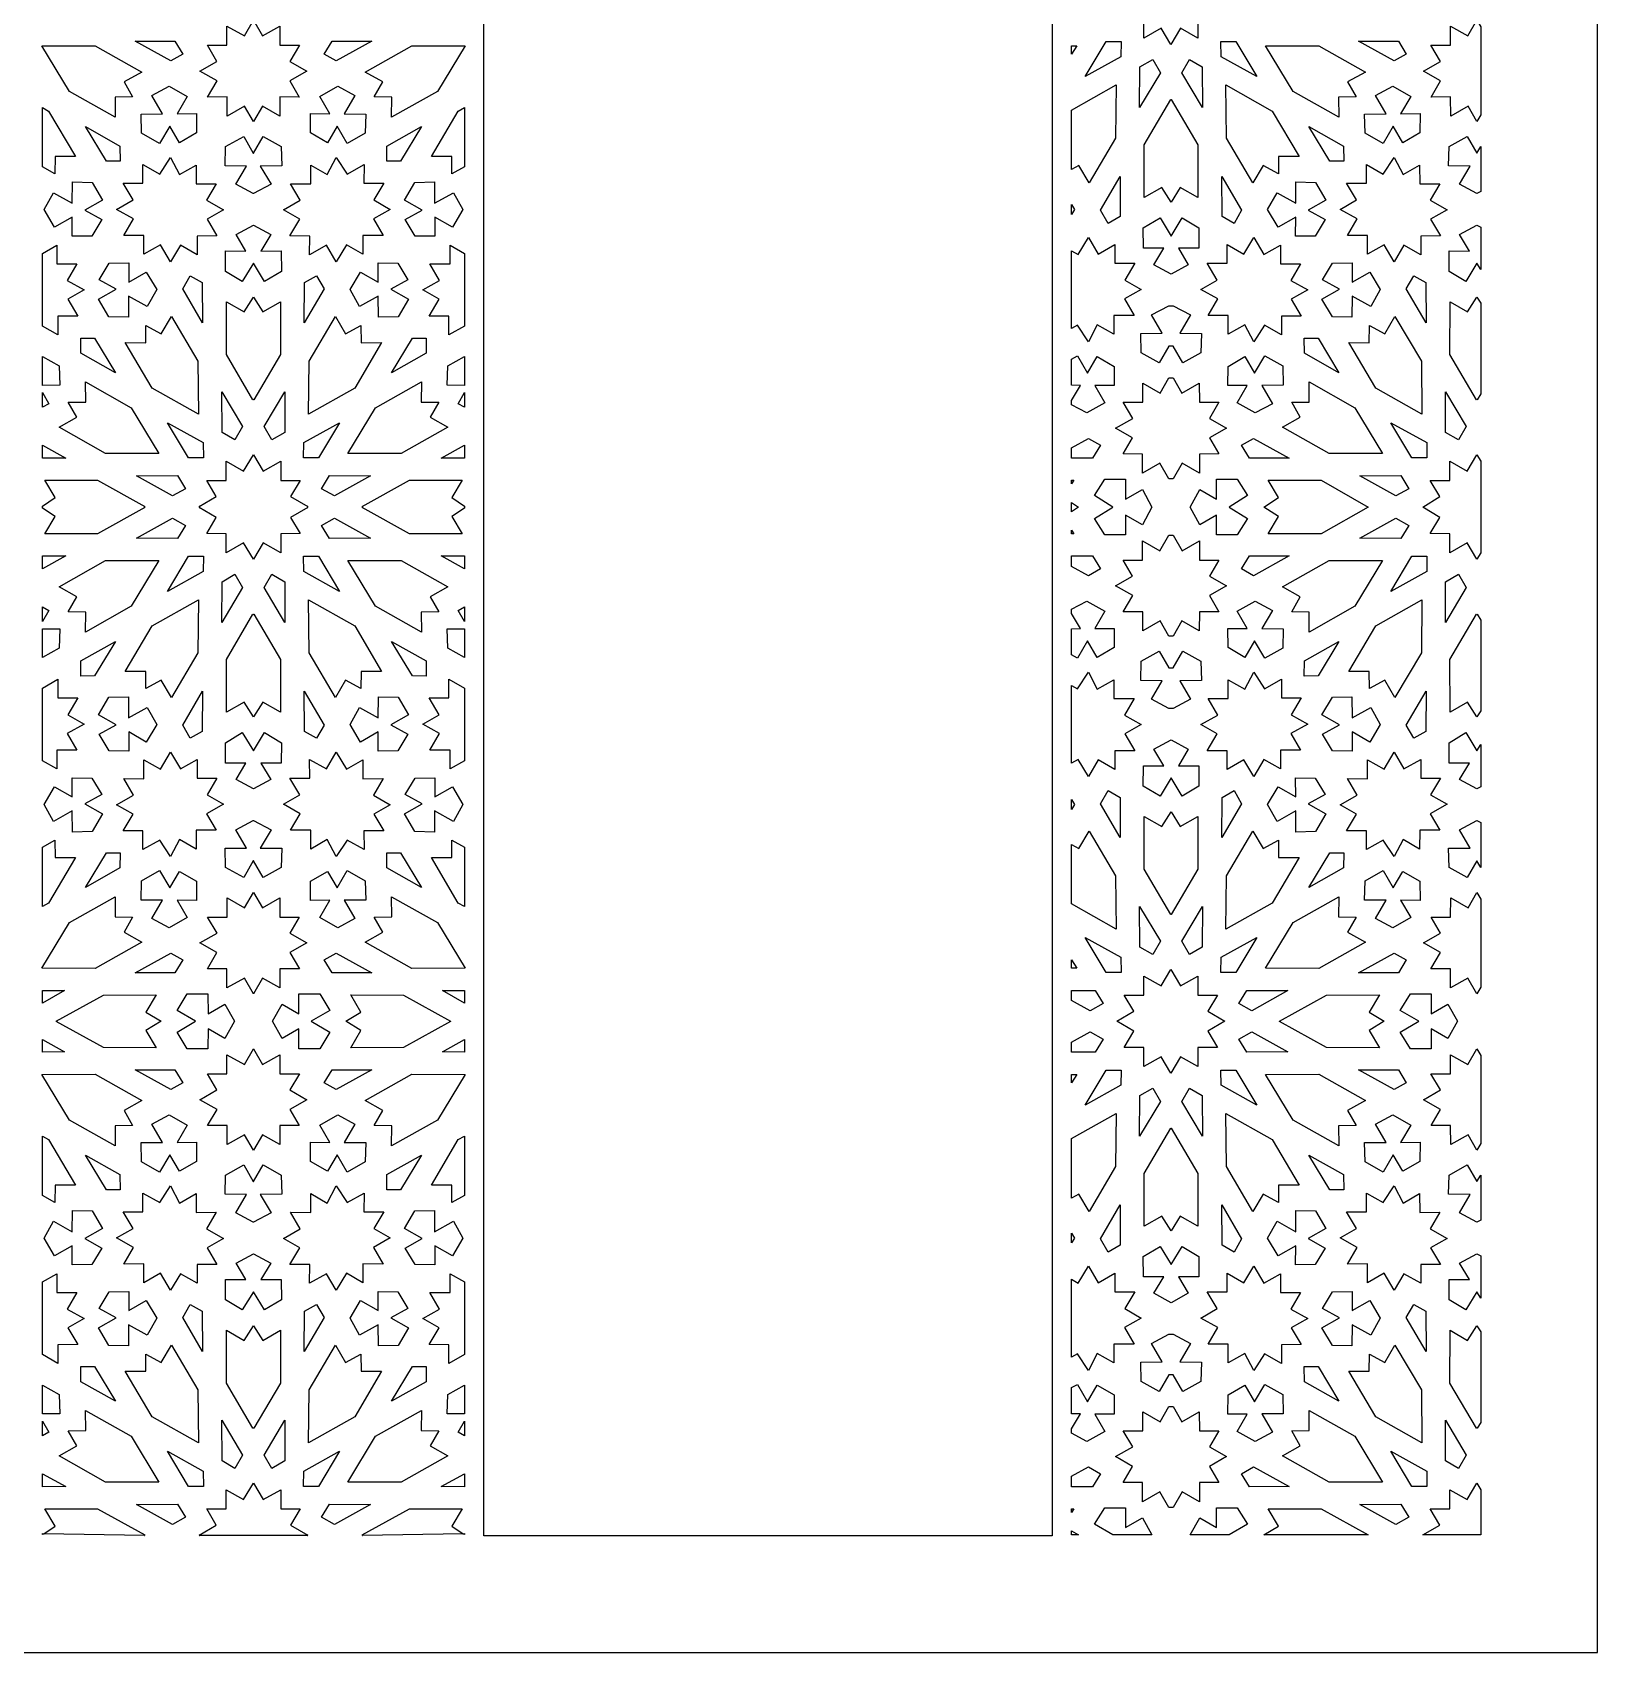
# Model space of a CAD drawing. Extents: x -345 to 345, y -870 to 870.
# Drawn here: x -56.7 to 345, y -870 to -454.1 of the extents above; entities that cross this region are included whole.
import ezdxf

# ---------------------------------------------------------------- set-up
doc = ezdxf.new("R2010")
doc.units = 0
doc.layers.add('LAYER_1', color=18, linetype='CONTINUOUS')
doc.layers.add('LAYER_2', color=4, linetype='CONTINUOUS')

msp = doc.modelspace()

# ---------------------------------------------------------------- linework, layer by layer
at = {"layer": 'LAYER_1'}
for points in [[(-345, -870), (345, -870), (345, 870), (-345, 870)], [(237.96, -434.81), (242.43, -432.29), (242.42, -437.2), (247.43, -437.2), (244.98, -441.34), (249.36, -443.91), (244.98, -446.48), (247.43, -450.62), (242.42, -450.63), (242.43, -455.53), (237.96, -453.02), (235.47, -457.21), (232.98, -453.02), (228.52, -455.53), (228.52, -450.63), (223.52, -450.62), (225.96, -446.48), (221.58, -443.91), (225.96, -441.34), (223.52, -437.2), (228.52, -437.2), (228.52, -432.29), (232.98, -434.81), (235.47, -430.61)], [(315, -452.7), (315, -475.25), (314.01, -476.95), (311.74, -473.03), (307.29, -475.57), (307.27, -470.66), (302.26, -470.68), (304.69, -466.53), (300.29, -464.05), (304.68, -461.55), (302.23, -457.41), (307.24, -457.4), (307.23, -452.49), (311.69, -455.01), (314.01, -450.99)], [(-18.13, -459.68), (-21.21, -461.41), (-30.38, -456.35), (-20.17, -456.34)], [(30.38, -456.35), (21.21, -461.41), (18.13, -459.68), (20.17, -456.34)], [(222.65, -460.34), (213.49, -465.44), (218.88, -456.44), (222.71, -456.43)], [(252.16, -456.44), (257.54, -465.44), (248.38, -460.34), (248.32, -456.43)], [(295.9, -459.68), (292.82, -461.41), (283.65, -456.35), (293.87, -456.34)], [(-28.65, -464.26), (-33.2, -466.82), (-31.01, -470.67), (-35.5, -470.75), (-35.47, -475.89), (-47.21, -469.27), (-54.3, -457.53), (-40.62, -457.51)], [(54.3, -457.53), (47.21, -469.27), (35.47, -475.89), (35.5, -470.75), (31.01, -470.67), (33.2, -466.82), (28.65, -464.26), (40.62, -457.51)], [(211.3, -457.53), (210, -459.68), (210, -457.53)], [(232.77, -464.47), (227.46, -473.4), (227.5, -462.95), (230.81, -461.05)], [(243.53, -462.95), (243.57, -473.4), (238.26, -464.47), (240.22, -461.05)], [(285.39, -464.26), (280.84, -466.82), (283.03, -470.67), (278.53, -470.75), (278.56, -475.89), (266.83, -469.27), (259.73, -457.53), (273.41, -457.51)], [(-17.01, -470.55), (-19.61, -474.98), (-14.61, -474.94), (-14.66, -479.89), (-19, -482.41), (-21.48, -478.16), (-24.08, -482.6), (-28.71, -480), (-28.84, -475.05), (-23.31, -475.01), (-26.05, -470.31), (-21.63, -467.93)], [(26.05, -470.31), (23.31, -475.01), (28.84, -475.05), (28.71, -480), (24.08, -482.6), (21.48, -478.16), (19, -482.41), (14.66, -479.89), (14.61, -474.94), (19.61, -474.98), (17.01, -470.55), (21.63, -467.93)], [(221.28, -481.23), (214.49, -492.71), (211.89, -488.24), (210, -489.27), (210, -474.03), (221.44, -467.59)], [(261.45, -474.27), (268.38, -485.99), (263.14, -485.97), (263.07, -490.38), (259.14, -488.24), (256.54, -492.71), (249.75, -481.23), (249.6, -467.59)], [(297.03, -470.55), (294.43, -474.98), (299.42, -474.94), (299.38, -479.89), (295.04, -482.41), (292.56, -478.16), (289.96, -482.6), (285.32, -480), (285.2, -475.05), (290.73, -475.01), (287.99, -470.31), (292.41, -467.93)], [(-52.58, -474.27), (-45.66, -485.99), (-50.9, -485.97), (-50.96, -490.38), (-54.17, -488.64), (-54.17, -473.37)], [(54.17, -488.64), (50.96, -490.38), (50.9, -485.97), (45.66, -485.99), (52.58, -474.27), (54.17, -473.37)], [(242.42, -482.95), (242.39, -496.49), (237.87, -493.89), (235.52, -497.67), (233.16, -493.89), (228.64, -496.49), (228.62, -482.95), (235.44, -471.33), (235.52, -471.39), (235.59, -471.33)], [(-34.26, -483.27), (-34.2, -487.16), (-37.76, -487.15), (-43.13, -478.28)], [(37.76, -487.15), (34.2, -487.16), (34.26, -483.27), (43.13, -478.28)], [(279.77, -483.27), (279.83, -487.16), (276.28, -487.15), (270.91, -478.28)], [(7.15, -483.38), (7.29, -488.33), (1.76, -488.39), (4.52, -493.08), (0.04, -495.47), (0.04, -495.47), (0.03, -495.47), (0.03, -495.47), (0.02, -495.47), (0.02, -495.47), (0.01, -495.47), (0.01, -495.47), (0.01, -495.47), (0, -495.47), (-0.01, -495.47), (-0.01, -495.47), (-0.01, -495.47), (-0.02, -495.47), (-0.02, -495.47), (-0.03, -495.47), (-0.03, -495.47), (-0.04, -495.47), (-0.04, -495.47), (-4.52, -493.08), (-1.76, -488.39), (-7.29, -488.33), (-7.15, -483.38), (-2.51, -480.8), (-0.04, -485.07), (-0.03, -485.07), (-0.02, -485.07), (-0.01, -485.07), (-0.01, -485.07), (0, -485.06), (0.01, -485.07), (0.01, -485.07), (0.02, -485.07), (0.03, -485.07), (0.04, -485.07), (2.51, -480.8)], [(314, -485.07), (314, -485.07), (314.01, -485.07), (314.02, -485.07), (314.03, -485.07), (315, -483.39), (315, -494.95), (314.03, -495.47), (314.03, -495.47), (314.02, -495.47), (314.02, -495.47), (314.01, -495.47), (314.01, -495.47), (314, -495.47), (314, -495.47), (314, -495.47), (309.52, -493.08), (312.28, -488.39), (306.75, -488.33), (306.89, -483.38), (311.53, -480.8)], [(-18.96, -490.56), (-14.7, -488.13), (-14.69, -492.96), (-9.54, -492.94), (-12.03, -497.2), (-7.68, -499.64), (-11.9, -502.05), (-9.36, -506.35), (-14.43, -506.37), (-14.42, -511.16), (-18.76, -508.71), (-21.26, -512.96), (-23.84, -508.6), (-28.1, -511.03), (-28.11, -506.19), (-33.26, -506.21), (-30.77, -501.95), (-35.12, -499.52), (-30.9, -497.11), (-33.45, -492.8), (-28.37, -492.79), (-28.38, -488), (-24.04, -490.45), (-21.26, -486.19)], [(24.04, -490.45), (28.38, -488), (28.37, -492.79), (33.45, -492.8), (30.9, -497.11), (35.12, -499.52), (30.77, -501.95), (33.26, -506.21), (28.11, -506.19), (28.1, -511.03), (23.84, -508.6), (21.26, -512.96), (18.76, -508.71), (14.42, -511.16), (14.43, -506.37), (9.36, -506.35), (11.9, -502.05), (7.68, -499.64), (12.03, -497.2), (9.54, -492.94), (14.69, -492.96), (14.7, -488.13), (18.96, -490.56), (21.26, -486.19)], [(295.07, -490.56), (299.33, -488.13), (299.34, -492.96), (304.49, -492.94), (302.01, -497.2), (306.35, -499.64), (302.14, -502.05), (304.68, -506.35), (299.61, -506.37), (299.61, -511.16), (295.27, -508.71), (292.78, -512.96), (290.19, -508.6), (285.93, -511.03), (285.93, -506.19), (280.77, -506.21), (283.26, -501.95), (278.92, -499.52), (283.13, -497.11), (280.59, -492.8), (285.66, -492.79), (285.65, -488), (290, -490.45), (292.77, -486.19)], [(-41.44, -492.6), (-38.77, -497.13), (-43.29, -499.7), (-38.94, -502.11), (-41.51, -506.37), (-46.55, -506.44), (-46.53, -501.54), (-51.05, -504.1), (-53.73, -499.58), (-51.32, -495.24), (-46.51, -497.91), (-46.48, -492.49)], [(46.51, -497.91), (51.32, -495.24), (53.73, -499.58), (51.05, -504.1), (46.53, -501.54), (46.55, -506.44), (41.51, -506.37), (38.94, -502.11), (43.29, -499.7), (38.77, -497.13), (41.44, -492.6), (46.48, -492.49)], [(222.42, -501.39), (219.35, -503.15), (217.4, -499.76), (222.5, -491.06)], [(253.63, -499.76), (251.68, -503.15), (248.62, -501.39), (248.53, -491.06)], [(272.6, -492.6), (275.26, -497.13), (270.74, -499.7), (275.09, -502.11), (272.53, -506.37), (267.49, -506.44), (267.51, -501.54), (262.99, -504.1), (260.3, -499.58), (262.72, -495.24), (267.53, -497.91), (267.55, -492.49)], [(210.73, -499.58), (210, -500.81), (210, -498.27)], [(242.64, -504.28), (242.63, -509.52), (237.4, -509.51), (239.92, -513.74), (235.52, -516.16), (231.11, -513.74), (233.63, -509.51), (228.41, -509.52), (228.39, -504.28), (232.69, -501.7), (235.52, -506.38), (238.34, -501.7)], [(4.44, -505.98), (1.92, -510.21), (7.15, -510.2), (7.17, -515.43), (2.86, -518.01), (0.02, -513.34), (0, -513.38), (-0.02, -513.34), (-2.86, -518.01), (-7.17, -515.43), (-7.15, -510.2), (-1.92, -510.21), (-4.44, -505.98), (-0.02, -503.56), (0, -503.57), (0.02, -503.56)], [(216.79, -511.01), (221.13, -508.56), (221.12, -513.35), (226.2, -513.36), (223.65, -517.67), (227.87, -520.07), (223.53, -522.51), (226.01, -526.77), (220.86, -526.75), (220.85, -531.59), (216.59, -529.15), (214.29, -533.53), (211.51, -529.27), (210, -530.12), (210, -510.14), (211.71, -511.12), (214.3, -506.75)], [(259.32, -511.12), (263.58, -508.69), (263.59, -513.52), (268.74, -513.5), (266.25, -517.76), (270.6, -520.2), (266.38, -522.61), (268.92, -526.91), (263.85, -526.93), (263.86, -531.72), (259.52, -529.27), (256.74, -533.53), (254.44, -529.15), (250.18, -531.59), (250.17, -526.75), (245.02, -526.77), (247.51, -522.51), (243.16, -520.07), (247.38, -517.67), (244.83, -513.36), (249.91, -513.35), (249.9, -508.56), (254.24, -511.01), (256.74, -506.75)], [(315, -504.1), (315, -514.96), (314.01, -513.34), (311.17, -518.01), (306.87, -515.43), (306.89, -510.2), (312.11, -510.21), (309.59, -505.98), (314.01, -503.56)], [(-50.45, -513.52), (-45.3, -513.5), (-47.78, -517.76), (-43.44, -520.2), (-47.66, -522.61), (-45.11, -526.91), (-50.18, -526.93), (-50.18, -531.72), (-54.17, -529.46), (-54.17, -510.81), (-50.46, -508.69)], [(54.17, -510.81), (54.17, -529.46), (50.18, -531.72), (50.18, -526.93), (45.11, -526.91), (47.66, -522.61), (43.44, -520.2), (47.78, -517.76), (45.3, -513.5), (50.45, -513.52), (50.46, -508.69)], [(-32.03, -518.18), (-27.51, -515.61), (-24.83, -520.13), (-27.24, -524.48), (-32.05, -521.81), (-32.07, -527.23), (-37.12, -527.12), (-39.78, -522.59), (-35.27, -520.02), (-39.61, -517.6), (-37.05, -513.34), (-32.01, -513.28)], [(37.05, -513.34), (39.61, -517.6), (35.27, -520.02), (39.78, -522.59), (37.12, -527.12), (32.07, -527.23), (32.05, -521.81), (27.24, -524.48), (24.83, -520.13), (27.51, -515.61), (32.03, -518.18), (32.01, -513.28)], [(282.01, -518.18), (286.52, -515.61), (289.21, -520.13), (286.8, -524.48), (281.99, -521.81), (281.96, -527.23), (276.92, -527.12), (274.25, -522.59), (278.77, -520.02), (274.42, -517.6), (276.98, -513.34), (282.03, -513.28)], [(-13.14, -518.33), (-13.05, -528.66), (-18.16, -519.96), (-16.21, -516.56)], [(18.16, -519.96), (13.05, -528.66), (13.14, -518.33), (16.21, -516.56)], [(300.9, -518.33), (300.98, -528.66), (295.88, -519.96), (297.83, -516.56)], [(2.39, -525.82), (6.92, -523.23), (6.94, -536.77), (0.12, -548.39), (0.02, -548.33), (0, -548.34), (-0.02, -548.33), (-0.12, -548.39), (-6.94, -536.77), (-6.92, -523.23), (-2.39, -525.82), (-0.02, -522.05), (0, -522.08), (0.02, -522.05)], [(315, -523.62), (315, -546.87), (314.11, -548.39), (314.01, -548.33), (313.92, -548.39), (307.1, -536.77), (307.12, -523.23), (311.64, -525.82), (314.01, -522.05)], [(-14.28, -538.49), (-14.12, -552.13), (-25.98, -545.44), (-32.9, -533.73), (-27.66, -533.75), (-27.59, -529.34), (-23.66, -531.47), (-21.07, -527.01)], [(23.66, -531.47), (27.59, -529.34), (27.66, -533.75), (32.9, -533.73), (25.98, -545.44), (14.12, -552.13), (14.28, -538.49), (21.07, -527.01)], [(240.53, -526.63), (237.78, -531.33), (243.3, -531.39), (243.16, -536.34), (238.52, -538.92), (236.06, -534.64), (236.05, -534.65), (235.52, -534.64), (234.98, -534.65), (234.98, -534.64), (232.51, -538.92), (227.87, -536.34), (227.73, -531.39), (233.26, -531.33), (230.5, -526.63), (234.98, -524.25), (234.98, -524.25), (235.52, -524.25), (236.05, -524.25), (236.06, -524.25)], [(299.76, -538.49), (299.92, -552.13), (288.06, -545.44), (281.13, -533.73), (286.38, -533.75), (286.44, -529.34), (290.38, -531.47), (292.97, -527.01)], [(-40.8, -532.56), (-35.43, -541.44), (-44.3, -536.44), (-44.35, -532.55)], [(44.3, -536.44), (35.43, -541.44), (40.8, -532.56), (44.35, -532.55)], [(273.24, -532.56), (278.61, -541.44), (269.74, -536.44), (269.68, -532.55)], [(-49.85, -539.72), (-49.72, -544.66), (-54.17, -544.7), (-54.17, -537.29)], [(54.17, -544.7), (49.72, -544.66), (49.85, -539.72), (54.17, -537.29)], [(214.08, -541.56), (216.56, -537.3), (220.89, -539.83), (220.94, -544.77), (215.94, -544.73), (218.55, -549.17), (213.93, -551.79), (210, -549.68), (210, -548.56), (212.24, -544.71), (210, -544.69), (210, -537.95), (211.47, -537.12)], [(264.19, -539.72), (264.32, -544.66), (258.79, -544.71), (261.53, -549.41), (257.1, -551.79), (252.48, -549.17), (255.09, -544.73), (250.09, -544.77), (250.14, -539.83), (254.48, -537.3), (256.95, -541.56), (259.56, -537.12)], [(-31.35, -550.45), (-24.26, -562.18), (-37.94, -562.2), (-49.91, -555.45), (-45.36, -552.9), (-47.55, -549.05), (-43.05, -548.97), (-43.09, -543.83)], [(43.05, -548.97), (47.55, -549.05), (45.36, -552.9), (49.91, -555.45), (37.94, -562.2), (24.26, -562.18), (31.35, -550.45), (43.09, -543.83)], [(238.31, -546.68), (242.76, -544.14), (242.78, -549.05), (247.79, -549.03), (245.36, -553.19), (249.76, -555.67), (245.38, -558.17), (247.82, -562.31), (242.82, -562.32), (242.82, -567.22), (238.36, -564.71), (236.06, -568.73), (236.05, -568.73), (235.52, -568.73), (234.98, -568.73), (234.98, -568.73), (232.67, -564.71), (228.21, -567.22), (228.22, -562.32), (223.21, -562.31), (225.66, -558.17), (221.27, -555.67), (225.67, -553.19), (223.24, -549.03), (228.25, -549.05), (228.27, -544.14), (232.72, -546.68), (234.98, -542.76), (234.98, -542.76), (235.52, -542.76), (236.05, -542.76), (236.06, -542.76)], [(282.69, -550.45), (289.78, -562.18), (276.1, -562.2), (264.13, -555.45), (268.68, -552.9), (266.49, -549.05), (270.98, -548.97), (270.95, -543.83)], [(-52.51, -549.41), (-54.17, -550.31), (-54.17, -546.55)], [(-2.78, -555.25), (-4.74, -558.66), (-8.05, -556.77), (-8.09, -546.32)], [(8.05, -556.77), (4.74, -558.66), (2.78, -555.25), (8.09, -546.32)], [(54.17, -550.31), (52.51, -549.41), (54.17, -546.55)], [(311.25, -555.25), (309.29, -558.66), (305.99, -556.77), (305.95, -546.32)], [(-12.9, -559.38), (-12.85, -563.29), (-16.68, -563.28), (-22.07, -554.28)], [(16.68, -563.28), (12.85, -563.29), (12.9, -559.38), (22.07, -554.28)], [(301.13, -559.38), (301.19, -563.29), (297.36, -563.28), (291.97, -554.28)], [(-48.17, -563.37), (-54.17, -563.38), (-54.17, -560.06)], [(54.17, -563.38), (48.17, -563.37), (54.17, -560.06)], [(217.42, -560.04), (215.39, -563.38), (210, -563.37), (210, -560.7), (214.34, -558.31)], [(265.86, -563.37), (255.64, -563.38), (253.61, -560.04), (256.69, -558.31)], [(2.53, -566.7), (6.99, -564.18), (6.99, -569.09), (11.99, -569.1), (9.55, -573.24), (13.93, -575.8), (13.88, -575.83), (13.93, -575.87), (13.88, -575.9), (13.93, -575.93), (13.88, -575.96), (13.93, -575.99), (13.88, -576.03), (13.93, -576.06), (9.55, -578.62), (11.99, -582.76), (6.99, -582.77), (6.99, -587.68), (2.53, -585.16), (0.02, -589.35), (0, -589.32), (-0.02, -589.35), (-2.53, -585.16), (-6.99, -587.68), (-6.99, -582.77), (-11.99, -582.76), (-9.55, -578.62), (-13.93, -576.06), (-13.88, -576.03), (-13.93, -575.99), (-13.88, -575.96), (-13.93, -575.93), (-13.88, -575.9), (-13.93, -575.87), (-13.88, -575.83), (-13.93, -575.8), (-9.55, -573.24), (-11.99, -569.1), (-6.99, -569.09), (-6.99, -564.18), (-2.53, -566.7), (-0.02, -562.51), (0, -562.54), (0.02, -562.51)], [(315, -564.16), (315, -587.7), (314.01, -589.35), (311.51, -585.16), (307.04, -587.68), (307.05, -582.77), (302.04, -582.76), (304.49, -578.62), (300.15, -575.93), (304.49, -573.24), (302.04, -569.1), (307.05, -569.09), (307.04, -564.18), (311.51, -566.7), (314.01, -562.51)], [(-40.02, -569.05), (-27.91, -575.78), (-27.96, -575.8), (-27.91, -575.83), (-27.96, -575.87), (-27.91, -575.9), (-27.96, -575.93), (-27.91, -575.96), (-27.96, -575.99), (-27.91, -576.03), (-27.96, -576.06), (-27.91, -576.08), (-40.02, -582.81), (-53.56, -582.83), (-50.92, -578.39), (-54.17, -576.18), (-54.17, -575.93), (-54.17, -575.68), (-50.92, -573.47), (-53.56, -569.03)], [(-17.46, -571.23), (-20.78, -573.09), (-30.03, -567.94), (-19.51, -567.87)], [(30.03, -567.94), (20.78, -573.09), (17.46, -571.23), (19.51, -567.87)], [(50.92, -573.47), (54.17, -575.68), (54.17, -575.93), (54.17, -576.18), (50.92, -578.39), (53.56, -582.83), (40.02, -582.81), (27.91, -576.08), (27.96, -576.06), (27.91, -576.03), (27.96, -575.99), (27.91, -575.96), (27.96, -575.93), (27.91, -575.9), (27.96, -575.87), (27.91, -575.83), (27.96, -575.8), (27.91, -575.78), (40.02, -569.05), (53.56, -569.03)], [(210, -569.97), (210, -569.03), (210.55, -569.03)], [(223.84, -568.76), (223.85, -573.88), (228.16, -571.4), (230.62, -575.93), (228.16, -580.46), (223.85, -577.98), (223.84, -583.1), (218.5, -583.1), (215.89, -578.87), (220.61, -575.93), (215.89, -572.99), (218.5, -568.76)], [(255.15, -572.99), (250.42, -575.93), (255.15, -578.87), (252.53, -583.1), (247.19, -583.1), (247.18, -577.98), (242.87, -580.46), (240.41, -575.93), (242.87, -571.4), (247.18, -573.88), (247.19, -568.76), (252.53, -568.76)], [(274.02, -569.05), (286.13, -575.93), (274.02, -582.81), (260.48, -582.83), (263.11, -578.39), (259.3, -575.93), (263.11, -573.47), (260.48, -569.03)], [(296.57, -571.23), (293.25, -573.09), (284, -567.94), (294.53, -567.87)], [(211.73, -575.93), (210, -577.13), (210, -575.93), (210, -574.73)], [(-17.46, -580.63), (-19.51, -583.99), (-30.03, -583.92), (-20.78, -578.77)], [(30.03, -583.92), (19.51, -583.99), (17.46, -580.63), (20.78, -578.77)], [(210.55, -582.83), (210, -582.83), (210, -581.89)], [(296.57, -580.63), (294.53, -583.99), (284, -583.92), (293.25, -578.77)], [(236.06, -583.13), (238.36, -587.15), (242.82, -584.64), (242.82, -589.54), (247.82, -589.55), (245.38, -593.69), (249.76, -596.19), (245.36, -598.67), (247.79, -602.83), (242.78, -602.81), (242.76, -607.72), (238.31, -605.18), (236.06, -609.1), (236.05, -609.1), (235.52, -609.1), (234.98, -609.1), (234.98, -609.1), (232.72, -605.18), (228.27, -607.72), (228.25, -602.81), (223.24, -602.83), (225.67, -598.67), (221.27, -596.19), (225.66, -593.69), (223.21, -589.55), (228.22, -589.54), (228.21, -584.64), (232.67, -587.15), (234.98, -583.13), (234.98, -583.13), (235.52, -583.13), (236.05, -583.13)], [(-48.17, -588.49), (-54.17, -591.8), (-54.17, -588.48)], [(-24.26, -589.68), (-31.35, -601.41), (-43.09, -608.03), (-43.05, -602.89), (-47.55, -602.81), (-45.36, -598.96), (-49.91, -596.41), (-37.94, -589.66)], [(-12.9, -592.48), (-22.07, -597.58), (-16.68, -588.58), (-12.85, -588.57)], [(16.68, -588.58), (22.07, -597.58), (12.9, -592.48), (12.85, -588.57)], [(49.91, -596.41), (45.36, -598.96), (47.55, -602.81), (43.05, -602.89), (43.09, -608.03), (31.35, -601.41), (24.26, -589.68), (37.94, -589.66)], [(54.17, -591.8), (48.17, -588.49), (54.17, -588.48)], [(217.42, -591.82), (214.34, -593.55), (210, -591.16), (210, -588.49), (215.39, -588.48)], [(265.86, -588.49), (256.69, -593.55), (253.61, -591.82), (255.64, -588.48)], [(289.78, -589.68), (282.69, -601.41), (270.95, -608.03), (270.98, -602.89), (266.49, -602.81), (268.68, -598.96), (264.13, -596.41), (276.1, -589.66)], [(301.13, -592.48), (291.97, -597.58), (297.36, -588.58), (301.19, -588.57)], [(-2.78, -596.61), (-8.09, -605.54), (-8.05, -595.09), (-4.74, -593.2)], [(8.05, -595.09), (8.09, -605.54), (2.78, -596.61), (4.74, -593.2)], [(311.25, -596.61), (305.95, -605.54), (305.99, -595.09), (309.29, -593.2)], [(-52.51, -602.45), (-54.17, -605.31), (-54.17, -601.55)], [(-14.28, -613.37), (-21.07, -624.85), (-23.66, -620.39), (-27.59, -622.52), (-27.66, -618.11), (-32.9, -618.13), (-25.98, -606.42), (-14.12, -599.73)], [(25.98, -606.42), (32.9, -618.13), (27.66, -618.11), (27.59, -622.52), (23.66, -620.39), (21.07, -624.85), (14.28, -613.37), (14.12, -599.73)], [(54.17, -605.31), (52.51, -602.45), (54.17, -601.55)], [(218.55, -602.69), (215.94, -607.13), (220.94, -607.09), (220.89, -612.03), (216.56, -614.56), (214.08, -610.3), (211.47, -614.74), (210, -613.91), (210, -607.17), (212.24, -607.15), (210, -603.3), (210, -602.18), (213.93, -600.07)], [(261.53, -602.45), (258.79, -607.15), (264.32, -607.2), (264.19, -612.14), (259.56, -614.74), (256.95, -610.3), (254.48, -614.56), (250.14, -612.03), (250.09, -607.09), (255.09, -607.13), (252.48, -602.69), (257.1, -600.07)], [(299.76, -613.37), (292.97, -624.85), (290.38, -620.39), (286.44, -622.52), (286.38, -618.11), (281.13, -618.13), (288.06, -606.42), (299.92, -599.73)], [(-49.72, -607.2), (-49.85, -612.14), (-54.17, -614.57), (-54.17, -607.16)], [(6.94, -615.09), (6.92, -628.63), (2.39, -626.04), (0.02, -629.81), (0, -629.78), (-0.02, -629.81), (-2.39, -626.04), (-6.92, -628.63), (-6.94, -615.09), (-0.12, -603.47), (-0.02, -603.53), (0, -603.52), (0.02, -603.53), (0.12, -603.47)], [(54.17, -614.57), (49.85, -612.14), (49.72, -607.2), (54.17, -607.16)], [(315, -604.99), (315, -628.24), (314.01, -629.81), (311.64, -626.04), (307.12, -628.63), (307.1, -615.09), (313.92, -603.47), (314.01, -603.53), (314.11, -603.47)], [(-40.8, -619.3), (-44.35, -619.31), (-44.3, -615.42), (-35.43, -610.42)], [(44.3, -615.42), (44.35, -619.31), (40.8, -619.3), (35.43, -610.42)], [(273.24, -619.3), (269.68, -619.31), (269.74, -615.42), (278.61, -610.42)], [(243.16, -615.52), (243.3, -620.47), (237.78, -620.53), (240.53, -625.23), (236.06, -627.61), (236.05, -627.61), (235.52, -627.61), (234.98, -627.61), (234.98, -627.61), (230.5, -625.23), (233.26, -620.53), (227.73, -620.47), (227.87, -615.52), (232.51, -612.94), (234.98, -617.22), (234.98, -617.21), (235.52, -617.22), (236.05, -617.21), (236.06, -617.22), (238.52, -612.94)], [(216.59, -622.71), (220.85, -620.27), (220.86, -625.11), (226.01, -625.09), (223.53, -629.35), (227.87, -631.79), (223.65, -634.19), (226.2, -638.5), (221.12, -638.51), (221.13, -643.3), (216.79, -640.85), (214.3, -645.11), (211.71, -640.74), (210, -641.72), (210, -621.74), (211.51, -622.59), (214.29, -618.33)], [(259.52, -622.59), (263.86, -620.14), (263.85, -624.93), (268.92, -624.95), (266.38, -629.25), (270.6, -631.66), (266.25, -634.1), (268.74, -638.36), (263.59, -638.34), (263.58, -643.17), (259.32, -640.74), (256.74, -645.11), (254.24, -640.85), (249.9, -643.3), (249.91, -638.51), (244.83, -638.5), (247.38, -634.19), (243.16, -631.79), (247.51, -629.35), (245.02, -625.09), (250.17, -625.11), (250.18, -620.27), (254.44, -622.71), (256.74, -618.33)], [(-50.18, -624.93), (-45.11, -624.95), (-47.66, -629.25), (-43.44, -631.66), (-47.78, -634.1), (-45.3, -638.36), (-50.45, -638.34), (-50.46, -643.17), (-54.17, -641.05), (-54.17, -622.4), (-50.18, -620.14)], [(-13.14, -633.54), (-16.21, -635.3), (-18.16, -631.9), (-13.05, -623.2)], [(18.16, -631.9), (16.21, -635.3), (13.14, -633.54), (13.05, -623.2)], [(54.17, -622.4), (54.17, -641.05), (50.46, -643.17), (50.45, -638.34), (45.3, -638.36), (47.78, -634.1), (43.44, -631.66), (47.66, -629.25), (45.11, -624.95), (50.18, -624.93), (50.18, -620.14)], [(300.9, -633.54), (297.83, -635.3), (295.88, -631.9), (300.98, -623.2)], [(-32.05, -630.05), (-27.24, -627.38), (-24.83, -631.73), (-27.51, -636.25), (-32.03, -633.68), (-32.01, -638.58), (-37.05, -638.52), (-39.61, -634.26), (-35.27, -631.84), (-39.78, -629.27), (-37.12, -624.74), (-32.07, -624.63)], [(37.12, -624.74), (39.78, -629.27), (35.27, -631.84), (39.61, -634.26), (37.05, -638.52), (32.01, -638.58), (32.03, -633.68), (27.51, -636.25), (24.83, -631.73), (27.24, -627.38), (32.05, -630.05), (32.07, -624.63)], [(281.99, -630.05), (286.8, -627.38), (289.21, -631.73), (286.52, -636.25), (282.01, -633.68), (282.03, -638.58), (276.98, -638.52), (274.42, -634.26), (278.77, -631.84), (274.25, -629.27), (276.92, -624.74), (281.96, -624.63)], [(7.17, -636.43), (7.15, -641.66), (1.92, -641.65), (4.44, -645.88), (0.02, -648.3), (0, -648.29), (-0.02, -648.3), (-4.44, -645.88), (-1.92, -641.65), (-7.15, -641.66), (-7.17, -636.43), (-2.86, -633.85), (-0.02, -638.52), (0, -638.48), (0.02, -638.52), (2.86, -633.85)], [(239.92, -638.12), (237.4, -642.35), (242.63, -642.34), (242.64, -647.58), (238.34, -650.16), (235.52, -645.48), (232.69, -650.16), (228.39, -647.58), (228.41, -642.34), (233.63, -642.35), (231.11, -638.12), (235.52, -635.7)], [(314.01, -638.52), (315, -636.9), (315, -647.76), (314.01, -648.3), (309.59, -645.88), (312.11, -641.65), (306.89, -641.66), (306.87, -636.43), (311.17, -633.85)], [(-18.76, -643.15), (-14.42, -640.7), (-14.43, -645.49), (-9.36, -645.51), (-11.9, -649.81), (-7.68, -652.22), (-12.03, -654.66), (-9.54, -658.92), (-14.69, -658.9), (-14.7, -663.73), (-18.96, -661.3), (-21.26, -665.67), (-24.04, -661.41), (-28.38, -663.86), (-28.37, -659.07), (-33.45, -659.06), (-30.9, -654.75), (-35.12, -652.34), (-30.77, -649.91), (-33.26, -645.65), (-28.11, -645.67), (-28.1, -640.83), (-23.84, -643.26), (-21.26, -638.9)], [(23.84, -643.26), (28.1, -640.83), (28.11, -645.67), (33.26, -645.65), (30.77, -649.91), (35.12, -652.34), (30.9, -654.75), (33.45, -659.06), (28.37, -659.07), (28.38, -663.86), (24.04, -661.41), (21.26, -665.67), (18.96, -661.3), (14.7, -663.73), (14.69, -658.9), (9.54, -658.92), (12.03, -654.66), (7.68, -652.22), (11.9, -649.81), (9.36, -645.51), (14.43, -645.49), (14.42, -640.7), (18.76, -643.15), (21.26, -638.9)], [(295.27, -643.15), (299.61, -640.7), (299.61, -645.49), (304.68, -645.51), (302.14, -649.81), (306.35, -652.22), (302.01, -654.66), (304.49, -658.92), (299.34, -658.9), (299.33, -663.73), (295.07, -661.3), (292.77, -665.67), (290, -661.41), (285.65, -663.86), (285.66, -659.07), (280.59, -659.06), (283.13, -654.75), (278.92, -652.34), (283.26, -649.91), (280.77, -645.65), (285.93, -645.67), (285.93, -640.83), (290.19, -643.26), (292.78, -638.9)], [(-41.51, -645.49), (-38.94, -649.75), (-43.29, -652.16), (-38.77, -654.73), (-41.44, -659.26), (-46.48, -659.37), (-46.51, -653.95), (-51.32, -656.62), (-53.73, -652.28), (-51.05, -647.76), (-46.53, -650.32), (-46.55, -645.42)], [(46.53, -650.32), (51.05, -647.76), (53.73, -652.28), (51.32, -656.62), (46.51, -653.95), (46.48, -659.37), (41.44, -659.26), (38.77, -654.73), (43.29, -652.16), (38.94, -649.75), (41.51, -645.49), (46.55, -645.42)], [(222.42, -650.47), (222.5, -660.8), (217.4, -652.1), (219.35, -648.71)], [(253.63, -652.1), (248.53, -660.8), (248.62, -650.47), (251.68, -648.71)], [(272.53, -645.49), (275.09, -649.75), (270.74, -652.16), (275.26, -654.73), (272.6, -659.26), (267.55, -659.37), (267.53, -653.95), (262.72, -656.62), (260.3, -652.28), (262.99, -647.76), (267.51, -650.32), (267.49, -645.42)], [(210.73, -652.28), (210, -653.59), (210, -651.05)], [(4.52, -658.78), (1.76, -663.47), (7.29, -663.53), (7.15, -668.48), (2.51, -671.06), (0.04, -666.79), (0.03, -666.79), (0.02, -666.79), (0.01, -666.79), (0.01, -666.79), (0, -666.8), (-0.01, -666.79), (-0.01, -666.79), (-0.02, -666.79), (-0.03, -666.79), (-0.04, -666.79), (-2.51, -671.06), (-7.15, -668.48), (-7.29, -663.53), (-1.76, -663.47), (-4.52, -658.78), (-0.04, -656.39), (-0.04, -656.39), (-0.03, -656.39), (-0.03, -656.39), (-0.02, -656.39), (-0.02, -656.39), (-0.01, -656.39), (-0.01, -656.39), (-0.01, -656.39), (0, -656.39), (0.01, -656.39), (0.01, -656.39), (0.01, -656.39), (0.02, -656.39), (0.02, -656.39), (0.03, -656.39), (0.03, -656.39), (0.04, -656.39), (0.04, -656.39)], [(237.87, -657.97), (242.39, -655.37), (242.42, -668.91), (235.59, -680.53), (235.52, -680.47), (235.44, -680.53), (228.62, -668.91), (228.64, -655.37), (233.16, -657.97), (235.52, -654.19)], [(315, -656.91), (315, -668.47), (314.03, -666.79), (314.02, -666.79), (314.01, -666.79), (314, -666.79), (314, -666.79), (311.53, -671.06), (306.89, -668.48), (306.75, -663.53), (312.28, -663.47), (309.52, -658.78), (314, -656.39), (314, -656.39), (314, -656.39), (314.01, -656.39), (314.01, -656.39), (314.02, -656.39), (314.02, -656.39), (314.03, -656.39), (314.03, -656.39)], [(221.28, -670.63), (221.44, -684.27), (210, -677.83), (210, -662.59), (211.89, -663.62), (214.49, -659.15)], [(259.14, -663.62), (263.07, -661.48), (263.14, -665.89), (268.38, -665.87), (261.45, -677.59), (249.6, -684.27), (249.75, -670.63), (256.54, -659.15)], [(-50.9, -665.89), (-45.66, -665.87), (-52.58, -677.59), (-54.17, -678.49), (-54.17, -663.22), (-50.96, -661.48)], [(-34.26, -668.59), (-43.13, -673.58), (-37.76, -664.71), (-34.2, -664.7)], [(37.76, -664.71), (43.13, -673.58), (34.26, -668.59), (34.2, -664.7)], [(54.17, -663.22), (54.17, -678.49), (52.58, -677.59), (45.66, -665.87), (50.9, -665.89), (50.96, -661.48)], [(279.77, -668.59), (270.91, -673.58), (276.28, -664.71), (279.83, -664.7)], [(-21.48, -673.7), (-19, -669.45), (-14.66, -671.97), (-14.61, -676.92), (-19.61, -676.88), (-17.01, -681.31), (-21.63, -683.93), (-26.05, -681.55), (-23.31, -676.85), (-28.84, -676.81), (-28.71, -671.86), (-24.08, -669.26)], [(28.71, -671.86), (28.84, -676.81), (23.31, -676.85), (26.05, -681.55), (21.63, -683.93), (17.01, -681.31), (19.61, -676.88), (14.61, -676.92), (14.66, -671.97), (19, -669.45), (21.48, -673.7), (24.08, -669.26)], [(292.56, -673.7), (295.04, -669.45), (299.38, -671.97), (299.42, -676.92), (294.43, -676.88), (297.03, -681.31), (292.41, -683.93), (287.99, -681.55), (290.73, -676.85), (285.2, -676.81), (285.32, -671.86), (289.96, -669.26)], [(-35.5, -681.11), (-31.01, -681.19), (-33.2, -685.04), (-28.65, -687.6), (-40.62, -694.35), (-54.3, -694.33), (-47.21, -682.59), (-35.47, -675.97)], [(2.29, -678.83), (6.75, -676.29), (6.76, -681.2), (11.77, -681.18), (9.35, -685.33), (13.74, -687.81), (9.36, -690.31), (11.81, -694.45), (6.8, -694.46), (6.81, -699.37), (2.34, -696.85), (0.02, -700.87), (0, -700.83), (-0.02, -700.87), (-2.34, -696.85), (-6.81, -699.37), (-6.8, -694.46), (-11.81, -694.45), (-9.36, -690.31), (-13.74, -687.81), (-9.35, -685.33), (-11.77, -681.18), (-6.76, -681.2), (-6.75, -676.29), (-2.29, -678.83), (-0.02, -674.91), (0, -674.94), (0.02, -674.91)], [(47.21, -682.59), (54.3, -694.33), (40.62, -694.35), (28.65, -687.6), (33.2, -685.04), (31.01, -681.19), (35.5, -681.11), (35.47, -675.97)], [(278.53, -681.11), (283.03, -681.19), (280.84, -685.04), (285.39, -687.6), (273.41, -694.35), (259.73, -694.33), (266.83, -682.59), (278.56, -675.97)], [(315, -676.61), (315, -699.16), (314.01, -700.87), (311.69, -696.85), (307.23, -699.37), (307.24, -694.46), (302.23, -694.45), (304.68, -690.31), (300.29, -687.81), (304.69, -685.33), (302.26, -681.18), (307.27, -681.2), (307.29, -676.29), (311.74, -678.83), (314.01, -674.91)], [(232.77, -687.39), (230.81, -690.81), (227.5, -688.91), (227.46, -678.46)], [(243.53, -688.91), (240.22, -690.81), (238.26, -687.39), (243.57, -678.46)], [(222.65, -691.52), (222.71, -695.43), (218.88, -695.42), (213.49, -686.42)], [(252.16, -695.42), (248.32, -695.43), (248.38, -691.52), (257.54, -686.42)], [(-18.13, -692.18), (-20.17, -695.52), (-30.38, -695.51), (-21.21, -690.45)], [(30.38, -695.51), (20.17, -695.52), (18.13, -692.18), (21.21, -690.45)], [(211.3, -694.33), (210, -694.33), (210, -692.18)], [(295.9, -692.18), (293.87, -695.52), (283.65, -695.51), (292.82, -690.45)], [(237.96, -698.84), (242.43, -696.33), (242.42, -701.23), (247.43, -701.24), (244.98, -705.38), (249.36, -707.95), (244.98, -710.52), (247.43, -714.66), (242.42, -714.66), (242.43, -719.57), (237.96, -717.05), (235.47, -721.25), (232.98, -717.05), (228.52, -719.57), (228.52, -714.66), (223.52, -714.66), (225.96, -710.52), (221.58, -707.95), (225.96, -705.38), (223.52, -701.24), (228.52, -701.23), (228.52, -696.33), (232.98, -698.84), (235.47, -694.65)], [(-48.5, -700.08), (-54.17, -703.25), (-54.17, -700.04)], [(-27.59, -705.62), (-23.73, -707.95), (-27.59, -710.28), (-24.96, -714.72), (-38.5, -714.7), (-50.6, -707.98), (-50.56, -707.95), (-50.6, -707.92), (-38.5, -701.2), (-24.96, -701.17)], [(-11.67, -700.91), (-11.66, -706.03), (-7.35, -703.54), (-4.87, -707.95), (-7.35, -712.35), (-11.66, -709.87), (-11.67, -714.99), (-17, -714.99), (-19.62, -710.77), (-14.85, -707.95), (-19.62, -705.13), (-17, -700.9)], [(19.62, -705.13), (14.85, -707.95), (19.62, -710.77), (17, -714.99), (11.67, -714.99), (11.66, -709.87), (7.35, -712.35), (4.87, -707.95), (7.35, -703.54), (11.66, -706.03), (11.67, -700.91), (17, -700.9)], [(38.5, -701.2), (50.6, -707.92), (50.56, -707.95), (50.6, -707.98), (38.5, -714.7), (24.96, -714.72), (27.59, -710.28), (23.73, -707.95), (27.59, -705.62), (24.96, -701.17)], [(54.17, -703.25), (48.5, -700.08), (54.17, -700.04)], [(218.07, -703.37), (214.77, -705.24), (214.75, -705.22), (214.73, -705.24), (210, -702.6), (210, -700.05), (216, -700.01)], [(265.47, -700.08), (256.24, -705.22), (252.94, -703.37), (254.99, -700.01)], [(286.36, -705.62), (290.22, -707.95), (286.36, -710.28), (288.99, -714.72), (275.45, -714.7), (263.34, -707.98), (263.39, -707.95), (263.34, -707.92), (275.45, -701.2), (288.99, -701.17)], [(302.28, -700.91), (302.29, -706.03), (306.6, -703.54), (309.08, -707.95), (306.6, -712.35), (302.29, -709.87), (302.28, -714.99), (296.94, -714.99), (294.32, -710.77), (299.1, -707.95), (294.32, -705.13), (296.94, -700.9)], [(218.07, -712.53), (216, -715.89), (210, -715.85), (210, -713.3), (214.73, -710.66), (214.75, -710.67), (214.77, -710.66)], [(265.47, -715.82), (254.99, -715.89), (252.94, -712.53), (256.24, -710.67)], [(-48.5, -715.82), (-54.17, -715.85), (-54.17, -712.64)], [(2.34, -719.05), (6.81, -716.53), (6.8, -721.44), (11.81, -721.44), (9.36, -725.58), (13.74, -728.09), (9.35, -730.57), (11.77, -734.72), (6.76, -734.7), (6.75, -739.61), (2.29, -737.07), (0.02, -740.99), (0, -740.95), (-0.02, -740.99), (-2.29, -737.07), (-6.75, -739.61), (-6.76, -734.7), (-11.77, -734.72), (-9.35, -730.57), (-13.74, -728.09), (-9.36, -725.58), (-11.81, -721.44), (-6.8, -721.44), (-6.81, -716.53), (-2.34, -719.05), (-0.02, -715.03), (0, -715.07), (0.02, -715.03)], [(54.17, -715.85), (48.5, -715.82), (54.17, -712.64)], [(315, -716.74), (315, -739.29), (314.01, -740.99), (311.74, -737.07), (307.29, -739.61), (307.27, -734.7), (302.26, -734.72), (304.69, -730.57), (300.29, -728.09), (304.68, -725.58), (302.23, -721.44), (307.24, -721.44), (307.23, -716.53), (311.69, -719.05), (314.01, -715.03)], [(-28.65, -728.3), (-33.2, -730.86), (-31.01, -734.71), (-35.5, -734.79), (-35.47, -739.92), (-47.21, -733.31), (-54.3, -721.57), (-40.62, -721.55)], [(-18.13, -723.71), (-21.21, -725.44), (-30.38, -720.39), (-20.17, -720.37)], [(30.38, -720.39), (21.21, -725.44), (18.13, -723.71), (20.17, -720.37)], [(54.3, -721.57), (47.21, -733.31), (35.47, -739.92), (35.5, -734.79), (31.01, -734.71), (33.2, -730.86), (28.65, -728.3), (40.62, -721.55)], [(211.3, -721.57), (210, -723.72), (210, -721.57)], [(222.65, -724.38), (213.49, -729.48), (218.88, -720.47), (222.71, -720.46)], [(252.16, -720.47), (257.54, -729.48), (248.38, -724.38), (248.32, -720.46)], [(285.39, -728.3), (280.84, -730.86), (283.03, -734.71), (278.53, -734.79), (278.56, -739.92), (266.83, -733.31), (259.73, -721.57), (273.41, -721.55)], [(295.9, -723.71), (292.82, -725.44), (283.65, -720.39), (293.87, -720.37)], [(232.77, -728.51), (227.46, -737.44), (227.5, -726.99), (230.81, -725.09)], [(243.53, -726.99), (243.57, -737.44), (238.26, -728.51), (240.22, -725.09)], [(-17.01, -734.58), (-19.61, -739.02), (-14.61, -738.98), (-14.66, -743.93), (-19, -746.45), (-21.48, -742.2), (-24.08, -746.64), (-28.71, -744.04), (-28.84, -739.09), (-23.31, -739.05), (-26.05, -734.34), (-21.63, -731.96)], [(26.05, -734.34), (23.31, -739.05), (28.84, -739.09), (28.71, -744.04), (24.08, -746.64), (21.48, -742.2), (19, -746.45), (14.66, -743.93), (14.61, -738.98), (19.61, -739.02), (17.01, -734.58), (21.63, -731.96)], [(221.28, -745.26), (214.49, -756.75), (211.89, -752.28), (210, -753.31), (210, -738.07), (221.44, -731.62)], [(261.45, -738.31), (268.38, -750.02), (263.14, -750.01), (263.07, -754.42), (259.14, -752.28), (256.54, -756.75), (249.75, -745.26), (249.6, -731.62)], [(297.03, -734.58), (294.43, -739.02), (299.42, -738.98), (299.38, -743.93), (295.04, -746.45), (292.56, -742.2), (289.96, -746.64), (285.32, -744.04), (285.2, -739.09), (290.73, -739.05), (287.99, -734.34), (292.41, -731.96)], [(242.42, -746.99), (242.39, -760.53), (237.87, -757.93), (235.52, -761.71), (233.16, -757.93), (228.64, -760.53), (228.62, -746.99), (235.44, -735.36), (235.52, -735.43), (235.59, -735.36)], [(-52.58, -738.31), (-45.66, -750.02), (-50.9, -750.01), (-50.96, -754.42), (-54.17, -752.67), (-54.17, -737.41)], [(54.17, -752.67), (50.96, -754.42), (50.9, -750.01), (45.66, -750.02), (52.58, -738.31), (54.17, -737.41)], [(-34.26, -747.31), (-34.2, -751.2), (-37.76, -751.19), (-43.13, -742.31)], [(37.76, -751.19), (34.2, -751.2), (34.26, -747.31), (43.13, -742.31)], [(279.77, -747.31), (279.83, -751.2), (276.28, -751.19), (270.91, -742.31)], [(7.15, -747.42), (7.29, -752.36), (1.76, -752.42), (4.52, -757.12), (0.04, -759.51), (0.04, -759.51), (0.03, -759.51), (0.03, -759.51), (0.02, -759.51), (0.02, -759.51), (0.01, -759.51), (0.01, -759.51), (0.01, -759.51), (0, -759.51), (-0.01, -759.51), (-0.01, -759.51), (-0.01, -759.51), (-0.02, -759.51), (-0.02, -759.51), (-0.03, -759.51), (-0.03, -759.51), (-0.04, -759.51), (-0.04, -759.51), (-4.52, -757.12), (-1.76, -752.42), (-7.29, -752.36), (-7.15, -747.42), (-2.51, -744.83), (-0.04, -749.11), (-0.03, -749.11), (-0.02, -749.11), (-0.01, -749.11), (-0.01, -749.11), (0, -749.1), (0.01, -749.11), (0.01, -749.11), (0.02, -749.11), (0.03, -749.11), (0.04, -749.11), (2.51, -744.83)], [(314, -749.11), (314, -749.11), (314.01, -749.11), (314.02, -749.11), (314.03, -749.11), (315, -747.43), (315, -758.99), (314.03, -759.51), (314.03, -759.51), (314.02, -759.51), (314.02, -759.51), (314.01, -759.51), (314.01, -759.51), (314, -759.51), (314, -759.51), (314, -759.51), (309.52, -757.12), (312.28, -752.42), (306.75, -752.36), (306.89, -747.42), (311.53, -744.83)], [(-18.96, -754.6), (-14.7, -752.17), (-14.69, -757), (-9.54, -756.98), (-12.03, -761.24), (-7.68, -763.68), (-11.9, -766.09), (-9.36, -770.39), (-14.43, -770.41), (-14.42, -775.19), (-18.76, -772.75), (-21.26, -777), (-23.84, -772.63), (-28.1, -775.06), (-28.11, -770.23), (-33.26, -770.25), (-30.77, -765.99), (-35.12, -763.55), (-30.9, -761.14), (-33.45, -756.84), (-28.37, -756.82), (-28.38, -752.04), (-24.04, -754.49), (-21.26, -750.22)], [(24.04, -754.49), (28.38, -752.04), (28.37, -756.82), (33.45, -756.84), (30.9, -761.14), (35.12, -763.55), (30.77, -765.99), (33.26, -770.25), (28.11, -770.23), (28.1, -775.06), (23.84, -772.63), (21.26, -777), (18.76, -772.75), (14.42, -775.19), (14.43, -770.41), (9.36, -770.39), (11.9, -766.09), (7.68, -763.68), (12.03, -761.24), (9.54, -756.98), (14.69, -757), (14.7, -752.17), (18.96, -754.6), (21.26, -750.22)], [(295.07, -754.6), (299.33, -752.17), (299.34, -757), (304.49, -756.98), (302.01, -761.24), (306.35, -763.68), (302.14, -766.09), (304.68, -770.39), (299.61, -770.41), (299.61, -775.19), (295.27, -772.75), (292.78, -777), (290.19, -772.63), (285.93, -775.06), (285.93, -770.23), (280.77, -770.25), (283.26, -765.99), (278.92, -763.55), (283.13, -761.14), (280.59, -756.84), (285.66, -756.82), (285.65, -752.04), (290, -754.49), (292.77, -750.22)], [(-41.44, -756.64), (-38.77, -761.17), (-43.29, -763.74), (-38.94, -766.15), (-41.51, -770.41), (-46.55, -770.47), (-46.53, -765.57), (-51.05, -768.14), (-53.73, -763.62), (-51.32, -759.28), (-46.51, -761.95), (-46.48, -756.53)], [(46.51, -761.95), (51.32, -759.28), (53.73, -763.62), (51.05, -768.14), (46.53, -765.57), (46.55, -770.47), (41.51, -770.41), (38.94, -766.15), (43.29, -763.74), (38.77, -761.17), (41.44, -756.64), (46.48, -756.53)], [(222.42, -765.43), (219.35, -767.19), (217.4, -763.79), (222.5, -755.1)], [(253.63, -763.79), (251.68, -767.19), (248.62, -765.43), (248.53, -755.1)], [(272.6, -756.64), (275.26, -761.17), (270.74, -763.74), (275.09, -766.15), (272.53, -770.41), (267.49, -770.47), (267.51, -765.57), (262.99, -768.14), (260.3, -763.62), (262.72, -759.28), (267.53, -761.95), (267.55, -756.53)], [(210.73, -763.62), (210, -764.85), (210, -762.31)], [(4.44, -770.02), (1.92, -774.25), (7.15, -774.24), (7.17, -779.47), (2.86, -782.05), (0.02, -777.38), (0, -777.41), (-0.02, -777.38), (-2.86, -782.05), (-7.17, -779.47), (-7.15, -774.24), (-1.92, -774.25), (-4.44, -770.02), (-0.02, -767.6), (0, -767.61), (0.02, -767.6)], [(242.64, -768.32), (242.63, -773.55), (237.4, -773.54), (239.92, -777.77), (235.52, -780.19), (231.11, -777.77), (233.63, -773.54), (228.41, -773.55), (228.39, -768.32), (232.69, -765.74), (235.52, -770.41), (238.34, -765.74)], [(315, -768.14), (315, -779), (314.01, -777.38), (311.17, -782.05), (306.87, -779.47), (306.89, -774.24), (312.11, -774.25), (309.59, -770.02), (314.01, -767.6)], [(-50.45, -777.56), (-45.3, -777.54), (-47.78, -781.8), (-43.44, -784.24), (-47.66, -786.65), (-45.11, -790.95), (-50.18, -790.97), (-50.18, -795.75), (-54.17, -793.5), (-54.17, -774.85), (-50.46, -772.73)], [(54.17, -774.85), (54.17, -793.5), (50.18, -795.75), (50.18, -790.97), (45.11, -790.95), (47.66, -786.65), (43.44, -784.24), (47.78, -781.8), (45.3, -777.54), (50.45, -777.56), (50.46, -772.73)], [(216.79, -775.04), (221.13, -772.6), (221.12, -777.38), (226.2, -777.4), (223.65, -781.7), (227.87, -784.11), (223.53, -786.55), (226.01, -790.81), (220.86, -790.79), (220.85, -795.62), (216.59, -793.19), (214.29, -797.57), (211.51, -793.31), (210, -794.16), (210, -774.18), (211.71, -775.16), (214.3, -770.79)], [(259.32, -775.16), (263.58, -772.73), (263.59, -777.56), (268.74, -777.54), (266.25, -781.8), (270.6, -784.24), (266.38, -786.65), (268.92, -790.95), (263.85, -790.97), (263.86, -795.75), (259.52, -793.31), (256.74, -797.57), (254.44, -793.19), (250.18, -795.62), (250.17, -790.79), (245.02, -790.81), (247.51, -786.55), (243.16, -784.11), (247.38, -781.7), (244.83, -777.4), (249.91, -777.38), (249.9, -772.6), (254.24, -775.04), (256.74, -770.79)], [(-32.03, -782.22), (-27.51, -779.65), (-24.83, -784.17), (-27.24, -788.51), (-32.05, -785.84), (-32.07, -791.26), (-37.12, -791.15), (-39.78, -786.62), (-35.27, -784.06), (-39.61, -781.64), (-37.05, -777.38), (-32.01, -777.32)], [(37.05, -777.38), (39.61, -781.64), (35.27, -784.06), (39.78, -786.62), (37.12, -791.15), (32.07, -791.26), (32.05, -785.84), (27.24, -788.51), (24.83, -784.17), (27.51, -779.65), (32.03, -782.22), (32.01, -777.32)], [(282.01, -782.22), (286.52, -779.65), (289.21, -784.17), (286.8, -788.51), (281.99, -785.84), (281.96, -791.26), (276.92, -791.15), (274.25, -786.62), (278.77, -784.06), (274.42, -781.64), (276.98, -777.38), (282.03, -777.32)], [(-13.14, -782.36), (-13.05, -792.69), (-18.16, -784), (-16.21, -780.6)], [(18.16, -784), (13.05, -792.69), (13.14, -782.36), (16.21, -780.6)], [(300.9, -782.36), (300.98, -792.69), (295.88, -784), (297.83, -780.6)], [(2.39, -789.86), (6.92, -787.26), (6.94, -800.8), (0.12, -812.43), (0.02, -812.36), (0, -812.38), (-0.02, -812.36), (-0.12, -812.43), (-6.94, -800.8), (-6.92, -787.26), (-2.39, -789.86), (-0.02, -786.08), (0, -786.12), (0.02, -786.08)], [(240.53, -790.67), (237.78, -795.37), (243.3, -795.43), (243.16, -800.37), (238.52, -802.96), (236.06, -798.68), (236.05, -798.68), (235.52, -798.68), (234.98, -798.68), (234.98, -798.68), (232.51, -802.96), (227.87, -800.37), (227.73, -795.43), (233.26, -795.37), (230.5, -790.67), (234.98, -788.28), (234.98, -788.28), (235.52, -788.28), (236.05, -788.28), (236.06, -788.28)], [(315, -787.66), (315, -810.9), (314.11, -812.43), (314.01, -812.36), (313.92, -812.43), (307.1, -800.8), (307.12, -787.26), (311.64, -789.86), (314.01, -786.08)], [(-14.28, -802.53), (-14.12, -816.17), (-25.98, -809.48), (-32.9, -797.77), (-27.66, -797.78), (-27.59, -793.37), (-23.66, -795.51), (-21.07, -791.04)], [(23.66, -795.51), (27.59, -793.37), (27.66, -797.78), (32.9, -797.77), (25.98, -809.48), (14.12, -816.17), (14.28, -802.53), (21.07, -791.04)], [(299.76, -802.53), (299.92, -816.17), (288.06, -809.48), (281.13, -797.77), (286.38, -797.78), (286.44, -793.37), (290.38, -795.51), (292.97, -791.04)], [(-40.8, -796.6), (-35.43, -805.48), (-44.3, -800.48), (-44.35, -796.59)], [(44.3, -800.48), (35.43, -805.48), (40.8, -796.6), (44.35, -796.59)], [(273.24, -796.6), (278.61, -805.48), (269.74, -800.48), (269.68, -796.59)], [(-49.85, -803.76), (-49.72, -808.7), (-54.17, -808.73), (-54.17, -801.33)], [(54.17, -808.73), (49.72, -808.7), (49.85, -803.76), (54.17, -801.33)], [(214.08, -805.59), (216.56, -801.34), (220.89, -803.86), (220.94, -808.81), (215.94, -808.77), (218.55, -813.21), (213.93, -815.83), (210, -813.71), (210, -812.6), (212.24, -808.74), (210, -808.72), (210, -801.98), (211.47, -801.16)], [(264.19, -803.76), (264.32, -808.7), (258.79, -808.74), (261.53, -813.45), (257.1, -815.83), (252.48, -813.21), (255.09, -808.77), (250.09, -808.81), (250.14, -803.86), (254.48, -801.34), (256.95, -805.59), (259.56, -801.16)], [(238.31, -810.72), (242.76, -808.18), (242.78, -813.09), (247.79, -813.07), (245.36, -817.22), (249.76, -819.7), (245.38, -822.21), (247.82, -826.35), (242.82, -826.35), (242.82, -831.26), (238.36, -828.74), (236.06, -832.76), (236.05, -832.77), (235.52, -832.76), (234.98, -832.77), (234.98, -832.76), (232.67, -828.74), (228.21, -831.26), (228.22, -826.35), (223.21, -826.35), (225.66, -822.21), (221.27, -819.7), (225.67, -817.22), (223.24, -813.07), (228.25, -813.09), (228.27, -808.18), (232.72, -810.72), (234.98, -806.79), (234.98, -806.8), (235.52, -806.79), (236.05, -806.8), (236.06, -806.79)], [(-52.51, -813.45), (-54.17, -814.34), (-54.17, -810.59)], [(-31.35, -814.48), (-24.26, -826.22), (-37.94, -826.24), (-49.91, -819.49), (-45.36, -816.93), (-47.55, -813.08), (-43.05, -813), (-43.09, -807.87)], [(-2.78, -819.29), (-4.74, -822.7), (-8.05, -820.8), (-8.09, -810.35)], [(8.05, -820.8), (4.74, -822.7), (2.78, -819.29), (8.09, -810.35)], [(43.05, -813), (47.55, -813.08), (45.36, -816.93), (49.91, -819.49), (37.94, -826.24), (24.26, -826.22), (31.35, -814.48), (43.09, -807.87)], [(54.17, -814.34), (52.51, -813.45), (54.17, -810.59)], [(282.69, -814.48), (289.78, -826.22), (276.1, -826.24), (264.13, -819.49), (268.68, -816.93), (266.49, -813.08), (270.98, -813), (270.95, -807.87)], [(311.25, -819.29), (309.29, -822.7), (305.99, -820.8), (305.95, -810.35)], [(-12.9, -823.41), (-12.85, -827.33), (-16.68, -827.32), (-22.07, -818.31)], [(16.68, -827.32), (12.85, -827.33), (12.9, -823.41), (22.07, -818.31)], [(301.13, -823.41), (301.19, -827.33), (297.36, -827.32), (291.97, -818.31)], [(217.42, -824.08), (215.39, -827.42), (210, -827.41), (210, -824.74), (214.34, -822.35)], [(265.86, -827.4), (255.64, -827.42), (253.61, -824.08), (256.69, -822.35)], [(-48.17, -827.4), (-54.17, -827.41), (-54.17, -824.09)], [(2.53, -830.74), (6.99, -828.22), (6.99, -833.13), (11.99, -833.13), (9.55, -837.27), (13.93, -839.84), (13.88, -839.87), (13.93, -839.9), (13.88, -839.94), (13.93, -839.97), (-13.93, -839.97), (-13.88, -839.94), (-13.93, -839.9), (-13.88, -839.87), (-13.93, -839.84), (-9.55, -837.27), (-11.99, -833.13), (-6.99, -833.13), (-6.99, -828.22), (-2.53, -830.74), (-0.02, -826.54), (0, -826.58), (0.02, -826.54)], [(54.17, -827.41), (48.17, -827.4), (54.17, -824.09)], [(315, -828.19), (315, -839.81), (300.15, -839.81), (304.49, -837.27), (302.04, -833.13), (307.05, -833.13), (307.04, -828.22), (311.51, -830.74), (314.01, -826.54)], [(-40.02, -833.09), (-27.91, -839.81), (-27.96, -839.84), (-27.91, -839.87), (-27.96, -839.9), (-27.91, -839.94), (-27.96, -839.97), (-53.82, -839.48), (-54.17, -839.72), (-54.17, -839.47), (-53.82, -839.48), (-50.92, -837.51), (-53.56, -833.07)], [(-17.46, -835.27), (-20.78, -837.13), (-30.03, -831.97), (-19.51, -831.9)], [(30.03, -831.97), (20.78, -837.13), (17.46, -835.27), (19.51, -831.9)], [(50.92, -837.51), (53.82, -839.48), (54.17, -839.47), (54.17, -839.72), (53.82, -839.48), (27.96, -839.97), (27.91, -839.94), (27.96, -839.9), (27.91, -839.87), (27.96, -839.84), (27.91, -839.81), (40.02, -833.09), (53.56, -833.07)], [(210, -834), (210, -833.07), (210.55, -833.07)], [(223.84, -832.8), (223.85, -837.92), (228.16, -835.44), (230.62, -839.81), (220.61, -839.81), (215.89, -837.03), (218.5, -832.8)], [(255.15, -837.03), (250.42, -839.81), (240.41, -839.81), (242.87, -835.44), (247.18, -837.92), (247.19, -832.8), (252.53, -832.8)], [(274.02, -833.09), (286.13, -839.81), (259.3, -839.81), (263.11, -837.51), (260.48, -833.07)], [(296.57, -835.27), (293.25, -837.13), (284, -831.97), (294.53, -831.9)], [(211.73, -839.81), (210, -839.81), (210, -838.77)]]:
    msp.add_lwpolyline(points, close=True, dxfattribs=at)
msp.add_lwpolyline([(0.02, -450.99), (2.34, -455.01), (6.81, -452.49), (6.8, -457.4), (11.81, -457.41), (9.36, -461.55), (13.74, -464.05), (9.35, -466.53), (11.77, -470.68), (6.76, -470.66), (6.75, -475.57), (2.29, -473.03), (0.02, -476.95), (0, -476.92), (-0.02, -476.95), (-2.29, -473.03), (-6.75, -475.57), (-6.76, -470.66), (-11.77, -470.68), (-9.35, -466.53), (-13.74, -464.05), (-9.36, -461.55), (-11.81, -457.41), (-6.8, -457.4), (-6.81, -452.49), (-2.34, -455.01), (-0.02, -450.99)], dxfattribs=at)
at = {"layer": 'LAYER_2'}
msp.add_lwpolyline([(205, 614.71), (205, -840), (59.17, -840), (59.17, 614.71)], dxfattribs=at)

doc.saveas('drawing.dxf')
